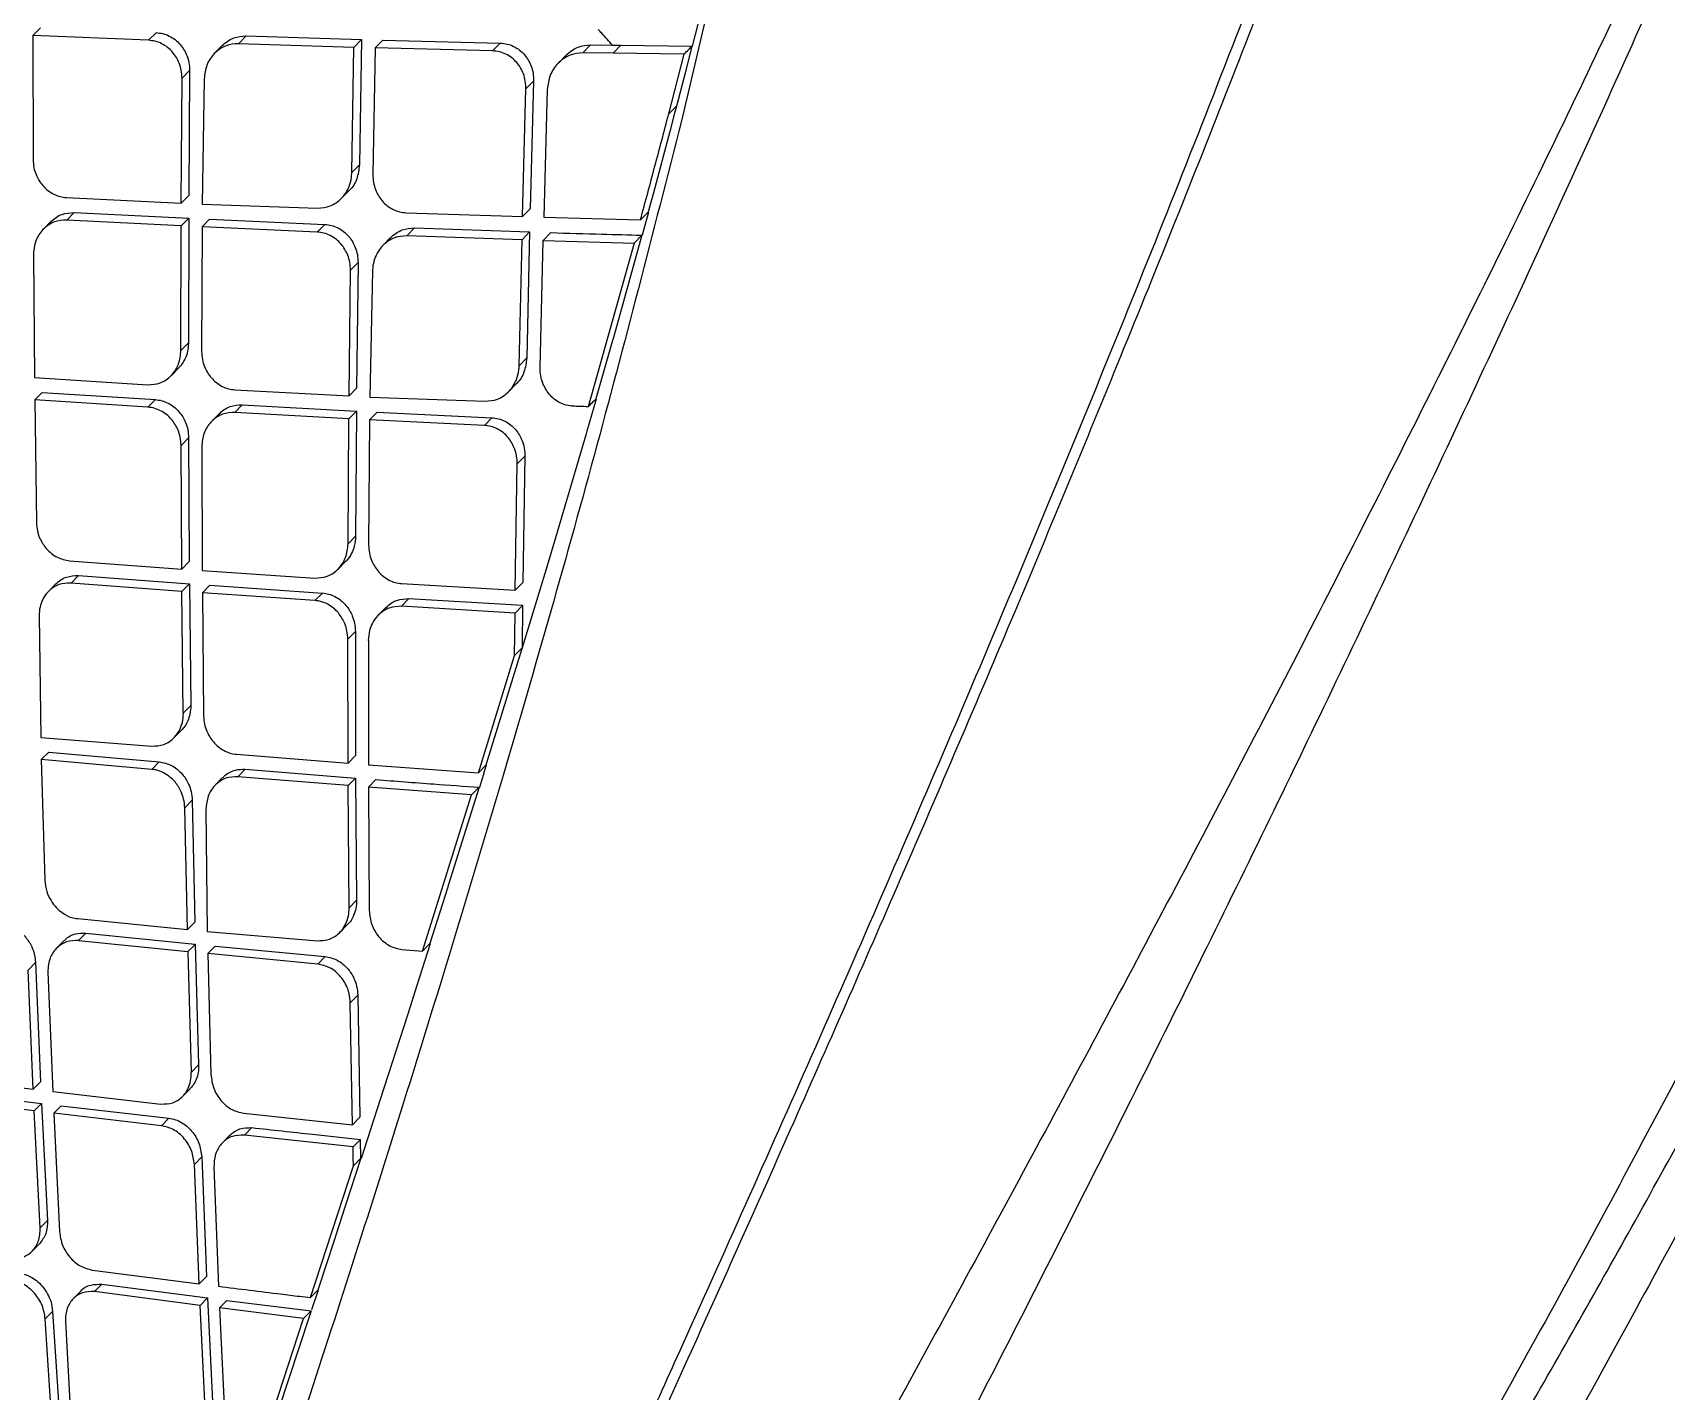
# Model space of a CAD drawing. Extents: x 939 to 1039, y 781 to 934.
# Drawn here: x 1029.35 to 1031.639, y 875.207 to 877.111 of the extents above; entities that cross this region are included whole.
import ezdxf

# ---------------------------------------------------------------- set-up
doc = ezdxf.new("R2010")
doc.units = 0
doc.header["$MEASUREMENT"] = 0
doc.layers.add('1', color=4, linetype='Continuous')

# ---------------------------------------------------------------- blocks, each defined once
blk = doc.blocks.new('Envoy')
at = {"layer": '1', "color": 3, "linetype": 'Continuous', "lineweight": 25}
for p, q in [((91.7387, 78.3836), (91.6052, 77.8135)), ((90.6965, 77.9328), (90.707, 77.9436)), ((91.6284, 77.9507), (91.6202, 77.918)), ((90.6965, 77.9328), (90.6967, 77.7589)), ((90.8584, 77.9262), (90.6965, 77.9328)), ((90.8584, 77.9262), (90.869, 77.9369)), ((90.9617, 77.9188), (90.951, 77.908)), ((90.9844, 77.9215), (90.9951, 77.9323)), ((91.1462, 77.9163), (90.9844, 77.9215)), ((90.9951, 77.9323), (91.1569, 77.9272)), ((91.1432, 77.7408), (91.1462, 77.9163)), ((91.1462, 77.9163), (91.1569, 77.9272)), ((91.1569, 77.9272), (91.1539, 77.7517)), ((91.176, 77.9155), (91.1867, 77.9264)), ((91.1867, 77.9263), (91.3512, 77.9223)), ((91.3404, 77.9113), (91.3512, 77.9223)), ((91.4669, 77.9088), (91.4778, 77.9199)), ((91.4778, 77.9199), (91.5086, 77.9194)), ((91.5086, 77.9194), (91.5203, 77.9192)), ((91.5094, 77.9082), (91.5203, 77.9192)), ((91.5203, 77.9192), (91.6201, 77.918)), ((91.6198, 77.9181), (91.6115, 77.8856)), ((91.176, 77.9155), (91.1727, 77.738)), ((91.3404, 77.9113), (91.176, 77.9155)), ((91.4435, 77.9054), (91.4326, 77.8944)), ((91.5094, 77.9082), (91.4669, 77.9088)), ((91.6088, 77.9069), (91.5094, 77.9081)), ((91.5872, 77.823), (91.6088, 77.9069)), ((90.9043, 77.6978), (90.9054, 77.8731)), ((90.9054, 77.8731), (90.916, 77.8839)), ((90.916, 77.8839), (90.9149, 77.7086)), ((90.9364, 77.8724), (90.9335, 77.6965)), ((91.6106, 77.8819), (91.5981, 77.8341)), ((91.6115, 77.8855), (91.6106, 77.8819)), ((91.3824, 77.6791), (91.3871, 77.858)), ((91.3871, 77.858), (91.3979, 77.8689)), ((91.3979, 77.869), (91.3932, 77.69)), ((91.4171, 77.8573), (91.4122, 77.6782)), ((91.5872, 77.823), (91.5981, 77.8341)), ((91.5981, 77.8341), (91.5955, 77.8241)), ((91.5955, 77.8239), (91.5887, 77.7983)), ((91.5887, 77.7983), (91.5657, 77.7123)), ((91.1432, 77.7408), (91.1539, 77.7517)), ((91.1285, 77.7045), (91.1391, 77.7154)), ((91.5657, 77.7123), (91.5585, 77.6857)), ((90.7436, 77.7058), (90.9043, 77.6978)), ((90.9043, 77.6978), (90.9149, 77.7086)), ((90.9335, 77.6965), (91.0956, 77.6911)), ((91.3824, 77.6791), (91.3932, 77.69)), ((90.7216, 77.6722), (90.7111, 77.6615)), ((90.7437, 77.6743), (90.7542, 77.6849)), ((90.9042, 77.6661), (90.7437, 77.6742)), ((90.7542, 77.6849), (90.9147, 77.6768)), ((90.9038, 77.4916), (90.9042, 77.6661)), ((90.9042, 77.6661), (90.9147, 77.6768)), ((90.9147, 77.6768), (90.9144, 77.5023)), ((90.9334, 77.6647), (90.9328, 77.49)), ((90.944, 77.6754), (90.9334, 77.6647)), ((91.0947, 77.6574), (90.9334, 77.6647)), ((90.944, 77.6754), (91.1054, 77.6682)), ((91.0947, 77.6574), (91.1054, 77.6682)), ((91.2193, 77.6846), (91.3824, 77.6791)), ((91.4122, 77.6782), (91.5476, 77.6746)), ((91.5585, 77.6856), (91.5476, 77.6746)), ((91.5588, 77.6856), (91.55, 77.6531)), ((91.1976, 77.6497), (91.1869, 77.6388)), ((91.2203, 77.6523), (91.231, 77.6632)), ((91.3817, 77.6467), (91.2203, 77.6523)), ((91.231, 77.6632), (91.3924, 77.6576)), ((91.3777, 77.4702), (91.3817, 77.6467)), ((91.3924, 77.6576), (91.3817, 77.6467)), ((91.3924, 77.6576), (91.3884, 77.4811)), ((91.4071, 77.4673), (91.4113, 77.6458)), ((91.4113, 77.6458), (91.4221, 77.6567)), ((91.4113, 77.6458), (91.5388, 77.6421)), ((91.5388, 77.6421), (91.4743, 77.4126)), ((91.5496, 77.6532), (91.5192, 77.5433)), ((91.5496, 77.6531), (91.5388, 77.6421)), ((90.6973, 77.6262), (90.6986, 77.4535)), ((91.1393, 77.4278), (91.1413, 77.6039)), ((91.1413, 77.6039), (91.1519, 77.6147)), ((91.1519, 77.6147), (91.15, 77.4386)), ((91.1722, 77.6031), (91.1685, 77.4263)), ((91.5191, 77.5433), (91.5097, 77.5098)), ((91.5084, 77.5053), (91.4851, 77.4236)), ((91.5097, 77.5098), (91.5084, 77.5053)), ((90.9144, 77.5023), (90.9038, 77.4916)), ((90.8899, 77.4561), (90.9004, 77.4668)), ((91.3777, 77.4702), (91.3884, 77.4811)), ((90.6986, 77.4535), (90.8574, 77.4435)), ((90.9793, 77.4364), (91.1393, 77.4278)), ((91.1393, 77.4278), (91.15, 77.4386)), ((91.3628, 77.4338), (91.3735, 77.4446)), ((90.7095, 77.4328), (90.699, 77.4222)), ((90.8575, 77.412), (90.699, 77.4222)), ((90.699, 77.4222), (90.7013, 77.2503)), ((90.7095, 77.4328), (90.868, 77.4227)), ((90.8575, 77.412), (90.868, 77.4227)), ((90.9793, 77.4048), (90.9898, 77.4155)), ((90.9898, 77.4154), (91.1497, 77.4066)), ((91.1685, 77.4263), (91.33, 77.4204)), ((91.4855, 77.4234), (91.4726, 77.3786)), ((90.9573, 77.4028), (90.9467, 77.3921)), ((91.1391, 77.3959), (90.9793, 77.4047)), ((91.138, 77.2206), (91.1391, 77.3959)), ((91.1391, 77.3959), (91.1497, 77.4066)), ((91.1497, 77.4066), (91.1485, 77.2313)), ((91.1682, 77.3944), (91.1668, 77.2189)), ((91.1682, 77.3944), (91.1788, 77.4051)), ((91.3289, 77.3865), (91.1682, 77.3944)), ((91.1788, 77.4051), (91.3396, 77.3973)), ((91.3289, 77.3865), (91.3396, 77.3973)), ((90.904, 77.3585), (90.9145, 77.3692)), ((90.9145, 77.3692), (90.9155, 77.196)), ((91.4714, 77.3749), (91.4286, 77.229)), ((91.4725, 77.3786), (91.4714, 77.3749)), ((90.905, 77.1853), (90.904, 77.3585)), ((90.9329, 77.3567), (90.9336, 77.1833)), ((91.3723, 77.1556), (91.3751, 77.3326)), ((91.3751, 77.3326), (91.3858, 77.3434)), ((91.3858, 77.3434), (91.383, 77.1664)), ((91.138, 77.2206), (91.1485, 77.2313)), ((91.4285, 77.229), (91.4168, 77.1897)), ((90.7478, 77.1969), (90.905, 77.1853)), ((90.905, 77.1853), (90.9155, 77.196)), ((91.124, 77.1851), (91.1345, 77.1958)), ((91.4168, 77.1897), (91.3821, 77.0746)), ((90.7285, 77.1644), (90.7181, 77.1538)), ((90.7498, 77.1656), (90.7603, 77.1762)), ((90.9052, 77.154), (90.7498, 77.1656)), ((90.7603, 77.1762), (90.9157, 77.1646)), ((90.9157, 77.1646), (90.9052, 77.154)), ((90.9157, 77.1646), (90.9176, 76.994)), ((90.9336, 77.1833), (91.0916, 77.1726)), ((90.9338, 77.1519), (90.9443, 77.1625)), ((90.9443, 77.1625), (91.1021, 77.1516)), ((91.213, 77.1649), (91.3723, 77.1556)), ((91.3723, 77.1556), (91.383, 77.1664)), ((90.9071, 76.9834), (90.9052, 77.154)), ((90.9338, 77.1519), (90.9355, 76.9795)), ((91.0915, 77.141), (90.9338, 77.1519)), ((91.0915, 77.141), (91.1021, 77.1516)), ((91.2128, 77.1331), (91.2233, 77.1438)), ((91.2233, 77.1438), (91.3825, 77.1344)), ((90.7051, 77.1198), (90.7074, 76.9491)), ((91.1909, 77.1313), (91.1803, 77.1206)), ((91.3719, 77.1236), (91.2128, 77.1331)), ((91.3712, 77.0643), (91.3719, 77.1236)), ((91.3719, 77.1236), (91.3825, 77.1343)), ((91.3825, 77.1344), (91.3818, 77.0746)), ((91.1377, 77.087), (91.1482, 77.0977)), ((91.1482, 77.0977), (91.1485, 76.9238)), ((91.138, 76.9132), (91.1377, 77.087)), ((91.1664, 77.0851), (91.1664, 76.911)), ((91.3712, 77.0643), (91.3817, 77.075)), ((91.3817, 77.0747), (91.3768, 77.0585)), ((91.3206, 76.8998), (91.3712, 77.0643)), ((91.3768, 77.0585), (91.3312, 76.9106)), ((90.9071, 76.9834), (90.9176, 76.994)), ((90.894, 76.9488), (90.9045, 76.9594)), ((90.7074, 76.9491), (90.8629, 76.9371)), ((90.7081, 76.9183), (90.7185, 76.9288)), ((90.7081, 76.9183), (90.713, 76.7491)), ((90.8631, 76.9045), (90.7081, 76.9183)), ((90.7185, 76.9288), (90.8735, 76.915)), ((90.8631, 76.9045), (90.8735, 76.915)), ((90.9817, 76.9256), (91.138, 76.9132)), ((91.138, 76.9132), (91.1485, 76.9238)), ((91.1664, 76.911), (91.3206, 76.8998)), ((91.3206, 76.8998), (91.3312, 76.9105)), ((91.3316, 76.9104), (91.3279, 76.8986)), ((90.9622, 76.893), (90.9519, 76.8825)), ((90.9835, 76.8942), (90.994, 76.9048)), ((91.1381, 76.8817), (90.9835, 76.8942)), ((90.994, 76.9048), (91.1486, 76.8924)), ((91.1486, 76.8924), (91.1381, 76.8817)), ((91.1486, 76.8924), (91.1499, 76.7212)), ((91.1665, 76.8795), (91.177, 76.8902)), ((91.3249, 76.8885), (91.322, 76.8792)), ((91.328, 76.8986), (91.3248, 76.8886)), ((91.1394, 76.7106), (91.1381, 76.8817)), ((91.1665, 76.8795), (91.1676, 76.7065)), ((91.3109, 76.8687), (91.1665, 76.8795)), ((91.2421, 76.6497), (91.3109, 76.8687)), ((91.3215, 76.8794), (91.2788, 76.7433)), ((91.3215, 76.8794), (91.3109, 76.8687)), ((90.9092, 76.8506), (90.9197, 76.8612)), ((90.9128, 76.68), (90.9092, 76.8506)), ((90.9197, 76.8612), (90.9232, 76.6906)), ((90.9389, 76.8485), (90.9407, 76.6773)), ((91.2772, 76.7382), (91.2526, 76.6603)), ((91.2788, 76.7433), (91.2772, 76.7382)), ((91.1394, 76.7106), (91.1499, 76.7212)), ((90.7593, 76.6953), (90.9128, 76.68)), ((90.9128, 76.68), (90.9232, 76.6906)), ((91.1264, 76.676), (91.1368, 76.6865)), ((90.7398, 76.6643), (90.7296, 76.6539)), ((90.7707, 76.6752), (90.7603, 76.6647)), ((90.7603, 76.6647), (90.9135, 76.6491)), ((90.7707, 76.6752), (90.9239, 76.6597)), ((90.9239, 76.6597), (90.9286, 76.4903)), ((90.9407, 76.6773), (91.0953, 76.6644)), ((91.253, 76.6601), (91.2342, 76.6014)), ((91.2421, 76.6497), (91.2526, 76.6603)), ((90.9135, 76.6491), (90.9182, 76.4798)), ((90.9518, 76.6569), (90.9414, 76.6464)), ((91.0954, 76.6316), (90.9414, 76.6464)), ((90.9414, 76.6464), (90.9459, 76.4768)), ((90.9518, 76.6569), (91.1058, 76.6422)), ((91.0954, 76.6316), (91.1058, 76.6422)), ((91.2134, 76.6522), (91.2421, 76.6497)), ((90.6898, 76.6233), (90.7001, 76.6337)), ((90.6968, 76.4562), (90.6898, 76.6233)), ((90.7001, 76.6337), (90.7071, 76.4666)), ((90.7175, 76.6203), (90.7242, 76.4529)), ((91.2343, 76.6014), (91.2215, 76.5615)), ((91.1411, 76.5774), (91.1516, 76.5879)), ((91.1442, 76.4063), (91.1411, 76.5774)), ((91.1516, 76.5879), (91.1546, 76.4169)), ((91.2216, 76.5615), (91.1829, 76.4418)), ((90.5461, 76.4742), (90.6968, 76.4562)), ((90.9182, 76.4798), (90.9286, 76.4903)), ((90.5594, 76.4545), (90.7085, 76.4364)), ((90.6968, 76.4562), (90.7071, 76.4666)), ((90.7242, 76.4529), (90.8755, 76.4355)), ((90.9061, 76.4461), (90.9165, 76.4567)), ((90.6981, 76.4259), (90.5491, 76.4441)), ((90.6981, 76.4259), (90.7085, 76.4364)), ((90.7085, 76.4364), (90.7167, 76.2723)), ((90.7359, 76.4332), (90.7255, 76.4227)), ((90.7359, 76.4332), (90.887, 76.4155)), ((91.183, 76.4417), (91.1562, 76.3593)), ((90.7064, 76.2618), (90.6981, 76.4259)), ((90.8766, 76.405), (90.7255, 76.4227)), ((90.7255, 76.4227), (90.7336, 76.2567)), ((90.8766, 76.405), (90.887, 76.4155)), ((90.9918, 76.4226), (91.1442, 76.4063)), ((91.1442, 76.4063), (91.1546, 76.4169)), ((90.9725, 76.3918), (90.9621, 76.3813)), ((90.9927, 76.3919), (91.0031, 76.4024)), ((91.1449, 76.3754), (90.9927, 76.3919)), ((91.1449, 76.3754), (91.1553, 76.3859)), ((90.9226, 76.3509), (90.9329, 76.3614)), ((90.9329, 76.3614), (90.9396, 76.194)), ((90.9293, 76.1835), (90.9226, 76.3509)), ((90.9501, 76.3477), (90.9565, 76.1801)), ((91.0852, 76.1642), (91.1455, 76.3489)), ((91.1559, 76.3595), (91.134, 76.2922)), ((91.1455, 76.3489), (91.1559, 76.3595)), ((91.134, 76.2922), (91.1204, 76.2504)), ((90.7064, 76.2618), (90.7167, 76.2723)), ((91.1188, 76.2455), (91.0956, 76.1747)), ((91.1204, 76.2504), (91.1188, 76.2455)), ((90.6953, 76.2292), (90.7056, 76.2397)), ((90.7798, 76.2028), (90.9293, 76.1835)), ((90.7828, 76.1726), (90.7931, 76.1831)), ((90.7931, 76.1831), (90.941, 76.1638)), ((90.9293, 76.1835), (90.9396, 76.194)), ((90.7634, 76.1733), (90.7531, 76.1629)), ((90.9306, 76.1533), (90.7828, 76.1726)), ((90.9306, 76.1533), (90.9409, 76.1637)), ((90.941, 76.1638), (90.949, 75.9994)), ((90.9578, 76.1498), (90.9681, 76.1603)), ((90.9681, 76.1603), (91.0861, 76.1455)), ((91.0852, 76.1642), (91.0956, 76.1747)), ((91.096, 76.1746), (91.0869, 76.1469)), ((90.7137, 76.1343), (90.724, 76.1447)), ((90.7243, 75.9709), (90.7137, 76.1343)), ((90.724, 76.1447), (90.7346, 75.9813)), ((90.7421, 76.1308), (90.751, 75.9669)), ((90.9387, 75.989), (90.9306, 76.1533)), ((91.0757, 76.135), (90.9578, 76.1498)), ((90.9578, 76.1498), (90.9657, 75.9836)), ((91.0083, 75.9299), (91.0757, 76.135)), ((91.0843, 76.1401), (91.0406, 76.0069)), ((91.0757, 76.135), (91.0861, 76.1455)), ((91.0861, 76.1456), (91.0843, 76.1401))]:
    blk.add_line(p, q, dxfattribs=at)
at = {"layer": '1', "color": 3, "linetype": 'Continuous', "lineweight": 25, "flags": 128}
blk.add_lwpolyline([(90.9135, 76.6491), (90.9193, 76.655), (90.9239, 76.6597)], dxfattribs=at)
at = {"layer": '1', "color": 3, "linetype": 'Continuous', "lineweight": 25}
for points, knots in [([(96.2118, 77.597), (96.0619, 77.8836), (95.7639, 78.4532), (95.3854, 79.0924), (95.1101, 79.5318), (94.9483, 79.7823), (94.7805, 80.0345), (94.5952, 80.3048), (94.3032, 80.7164), (93.8974, 81.256), (93.3763, 81.8952), (92.8322, 82.5113), (92.2738, 83.0952), (91.7022, 83.6481), (91.1187, 84.1713), (90.6212, 84.5847), (90.2203, 84.8995), (89.9235, 85.1243), (89.6266, 85.3412), (89.3462, 85.5387), (88.92, 85.8294), (88.3334, 86.2061), (87.557, 86.6648), (87.0224, 86.9461), (86.7536, 87.0876)], [0, 0, 0, 0, 0.0711711, 0.1414869, 0.1634306, 0.185306, 0.2071172, 0.2301, 0.257441, 0.3181985, 0.3786611, 0.4389219, 0.4990753, 0.5564523, 0.6139144, 0.6715432, 0.6987936, 0.7261074, 0.7534934, 0.7797261, 0.8015906, 0.8670403, 0.9331425, 1, 1, 1, 1]), ([(90.8642, 74.458), (90.8867, 74.5077), (90.9317, 74.6071), (91.0061, 74.7724), (91.0861, 74.9531), (91.1736, 75.151), (91.2721, 75.3651), (91.3765, 75.5971), (91.4893, 75.8382), (91.6255, 76.139), (91.7878, 76.5015), (91.9725, 76.9262), (92.1537, 77.3576), (92.3301, 77.7932), (92.4424, 78.0869), (92.4986, 78.2336)], [0, 0, 0, 0, 0.0625609, 0.1250947, 0.1873824, 0.249789, 0.312754, 0.3763097, 0.4391244, 0.5016069, 0.6016989, 0.701611, 0.8011804, 0.9006684, 1, 1, 1, 1]), ([(92.5132, 78.228), (92.4667, 78.1063), (92.3712, 77.8567), (92.2233, 77.489), (92.0697, 77.1177), (91.9146, 76.7556), (91.7594, 76.4025), (91.6358, 76.1266), (91.543, 75.9215), (91.4783, 75.7802), (91.4146, 75.6419), (91.3527, 75.5084), (91.2945, 75.3808), (91.2378, 75.2583), (91.1827, 75.1424), (91.1311, 75.0324), (91.0859, 74.9343), (91.0464, 74.8483), (91.0083, 74.7675), (90.9721, 74.6913), (90.9345, 74.6098), (90.9013, 74.5303), (90.876, 74.4804), (90.8645, 74.4577)], [0, 0, 0, 0, 0.082249, 0.168726, 0.250938, 0.337838, 0.421226, 0.501438, 0.538138, 0.573957, 0.608923, 0.645818, 0.681064, 0.714276, 0.751294, 0.786328, 0.81865, 0.848238, 0.87506, 0.90615, 0.934321, 0.970126, 1, 1, 1, 1]), ([(93.01, 78.1671), (92.9501, 78.0397), (92.83, 77.7846), (92.6421, 77.4061), (92.4506, 77.0303), (92.2554, 76.6591), (92.0587, 76.2928), (91.8787, 75.963), (91.7192, 75.6712), (91.5818, 75.4183), (91.4535, 75.1793), (91.338, 74.9579), (91.2355, 74.7566), (91.1451, 74.5756), (91.0651, 74.4114), (91.0171, 74.3139), (90.9932, 74.2652)], [0, 0, 0, 0, 0.082411, 0.164951, 0.247638, 0.330248, 0.412935, 0.496232, 0.559503, 0.622548, 0.685579, 0.749219, 0.81255, 0.875197, 0.937632, 1, 1, 1, 1]), ([(93.0409, 78.1526), (92.9824, 78.0214), (92.8652, 77.7587), (92.6838, 77.3674), (92.4996, 76.9787), (92.3121, 76.5948), (92.1226, 76.2169), (91.9482, 75.8782), (91.7926, 75.581), (91.6574, 75.3256), (91.5294, 75.0866), (91.4126, 74.8672), (91.306, 74.6691), (91.2094, 74.4918), (91.1207, 74.3317), (91.0675, 74.2368), (91.0409, 74.1894)], [0, 0, 0, 0, 0.082589, 0.165416, 0.24837, 0.331193, 0.414034, 0.497446, 0.560621, 0.623393, 0.686188, 0.749611, 0.812567, 0.875073, 0.937549, 1, 1, 1, 1]), ([(93.7969, 78.0727), (93.7291, 77.9317), (93.5936, 77.6503), (93.3898, 77.2348), (93.1851, 76.8274), (92.9785, 76.4303), (92.7689, 76.044), (92.5563, 75.6704), (92.3414, 75.3128), (92.1262, 74.9762), (91.9309, 74.6907), (91.7564, 74.4517), (91.603, 74.2539), (91.4531, 74.0727), (91.361, 73.97), (91.315, 73.9187)], [0, 0, 0, 0, 0.083388, 0.166545, 0.249267, 0.331862, 0.414655, 0.498053, 0.581912, 0.665729, 0.748938, 0.811246, 0.873759, 0.936869, 1, 1, 1, 1]), ([(91.3854, 73.9437), (91.4196, 73.9832), (91.4902, 74.0648), (91.6035, 74.2052), (91.718, 74.3527), (91.8451, 74.5234), (91.9822, 74.7156), (92.1263, 74.9268), (92.2562, 75.1243), (92.3707, 75.3041), (92.4735, 75.4698), (92.5709, 75.6303), (92.6693, 75.7959), (92.7883, 76.0003), (92.9289, 76.2481), (93.0901, 76.5407), (93.2473, 76.8339), (93.3694, 77.067), (93.4554, 77.2333), (93.5102, 77.34), (93.5631, 77.4437), (93.6213, 77.5584), (93.6921, 77.6989), (93.7756, 77.8658), (93.8354, 77.9866), (93.8658, 78.0481)], [0, 0, 0, 0, 0.049218, 0.101627, 0.150726, 0.196727, 0.260231, 0.317431, 0.36845, 0.413147, 0.451417, 0.488322, 0.526528, 0.565894, 0.626885, 0.690631, 0.754953, 0.812346, 0.835687, 0.857525, 0.877858, 0.899102, 0.927411, 0.96309, 1, 1, 1, 1]), ([(91.5086, 77.9194), (91.5035, 77.9249), (91.4969, 77.9322), (91.4902, 77.9395), (91.4886, 77.9412)], [0, 0, 0, 0, 0.759874, 1, 1, 1, 1]), ([(90.9054, 77.8731), (90.9052, 77.8768), (90.9048, 77.8839), (90.901, 77.8967), (90.8943, 77.9079), (90.8851, 77.9166), (90.8768, 77.9218), (90.8678, 77.9252), (90.8615, 77.9259), (90.8584, 77.9262)], [0, 0, 0, 0, 0.141128, 0.271574, 0.500064, 0.624839, 0.750007, 0.874884, 1, 1, 1, 1]), ([(90.8691, 77.937), (90.8722, 77.9366), (90.8784, 77.936), (90.8874, 77.9325), (90.8957, 77.9274), (90.9049, 77.9187), (90.9116, 77.9075), (90.9155, 77.8947), (90.9158, 77.8876), (90.916, 77.8839)], [0, 0, 0, 0, 0.124874, 0.249557, 0.374484, 0.500225, 0.728512, 0.858904, 1, 1, 1, 1]), ([(90.9844, 77.9215), (90.9785, 77.9211), (90.9693, 77.9203), (90.9582, 77.9144), (90.9482, 77.906), (90.9388, 77.8921), (90.9372, 77.8789), (90.9364, 77.8724)], [0, 0, 0, 0, 0.231828, 0.361831, 0.501093, 0.750241, 1, 1, 1, 1]), ([(90.9617, 77.9188), (90.9642, 77.921), (90.9691, 77.9255), (90.9802, 77.9311), (90.9893, 77.9319), (90.9951, 77.9323)], [0, 0, 0, 0, 0.273287, 0.535328, 1, 1, 1, 1]), ([(91.3512, 77.9223), (91.3544, 77.922), (91.3608, 77.9215), (91.37, 77.918), (91.3783, 77.9129), (91.3875, 77.9041), (91.3941, 77.8927), (91.3976, 77.8798), (91.3978, 77.8727), (91.3979, 77.869)], [0, 0, 0, 0, 0.126143, 0.251287, 0.3761, 0.501176, 0.730542, 0.860265, 1, 1, 1, 1]), ([(91.4435, 77.9054), (91.4461, 77.9077), (91.4512, 77.9123), (91.4626, 77.9183), (91.4719, 77.9193), (91.4778, 77.9199)], [0, 0, 0, 0, 0.271983, 0.537799, 1, 1, 1, 1]), ([(91.6088, 77.9069), (91.6109, 77.9089), (91.6145, 77.9126), (91.6182, 77.9163), (91.6198, 77.918)], [0, 0, 0, 0, 0.559991, 1, 1, 1, 1]), ([(91.3871, 77.858), (91.387, 77.8617), (91.3868, 77.8689), (91.3832, 77.8818), (91.3766, 77.8932), (91.3675, 77.9019), (91.3591, 77.9071), (91.35, 77.9105), (91.3436, 77.911), (91.3404, 77.9113)], [0, 0, 0, 0, 0.140245, 0.27037, 0.500216, 0.624098, 0.748895, 0.874027, 1, 1, 1, 1]), ([(91.4669, 77.9088), (91.4609, 77.9082), (91.4515, 77.9073), (91.4399, 77.901), (91.4295, 77.8921), (91.4198, 77.8776), (91.418, 77.8641), (91.4171, 77.8573)], [0, 0, 0, 0, 0.2291, 0.359768, 0.501113, 0.750656, 1, 1, 1, 1]), ([(91.6052, 77.8135), (91.565, 77.6565), (91.4845, 77.3418), (91.3523, 76.8823), (91.2168, 76.4371), (91.0947, 76.0576), (90.9901, 75.7423), (90.9037, 75.4876), (90.8212, 75.2478), (90.7436, 75.0245), (90.6712, 74.8169), (90.6298, 74.6972), (90.6092, 74.6375)], [0, 0, 0, 0, 0.128089, 0.256805, 0.383611, 0.50883, 0.593009, 0.674921, 0.754537, 0.836903, 0.918629, 1, 1, 1, 1]), ([(91.5476, 77.6746), (91.5544, 77.6996), (91.5677, 77.749), (91.5808, 77.7986), (91.5872, 77.823)], [0, 0, 0, 0, 0.506583, 1, 1, 1, 1]), ([(90.6967, 77.7589), (90.6969, 77.7552), (90.6973, 77.7481), (90.7013, 77.7355), (90.7081, 77.7243), (90.7173, 77.7155), (90.7256, 77.7103), (90.7345, 77.7068), (90.7406, 77.7061), (90.7436, 77.7058)], [0, 0, 0, 0, 0.140919, 0.271148, 0.499012, 0.626944, 0.752866, 0.877109, 1, 1, 1, 1]), ([(91.0956, 77.6911), (91.1015, 77.6916), (91.1107, 77.6924), (91.1218, 77.6985), (91.1317, 77.7069), (91.1393, 77.7191), (91.1427, 77.7318), (91.1431, 77.7384), (91.1432, 77.7408)], [0, 0, 0, 0, 0.233369, 0.36269, 0.500346, 0.749218, 0.909099, 1, 1, 1, 1]), ([(91.1539, 77.7517), (91.153, 77.745), (91.1513, 77.7318), (91.1444, 77.7198), (91.1393, 77.7156), (91.1391, 77.7154)], [0, 0, 0, 0, 0.4911353, 0.9784765, 1, 1, 1, 1]), ([(91.1727, 77.738), (91.1729, 77.7344), (91.1732, 77.7272), (91.1769, 77.7144), (91.1835, 77.703), (91.1927, 77.6942), (91.201, 77.689), (91.21, 77.6855), (91.2162, 77.6849), (91.2193, 77.6846)], [0, 0, 0, 0, 0.139983, 0.269861, 0.499019, 0.626308, 0.75188, 0.876278, 1, 1, 1, 1]), ([(90.7437, 77.6743), (90.7378, 77.6739), (90.7288, 77.6733), (90.7178, 77.6675), (90.7081, 77.6595), (90.7004, 77.6471), (90.6977, 77.635), (90.6973, 77.6286), (90.6973, 77.6268), (90.6973, 77.6263), (90.6973, 77.6262)], [0, 0, 0, 0, 0.2346, 0.363705, 0.500539, 0.749374, 0.931667, 0.980163, 0.997724, 1, 1, 1, 1]), ([(90.7216, 77.6721), (90.7239, 77.6742), (90.7286, 77.6785), (90.7394, 77.6839), (90.7484, 77.6845), (90.7542, 77.6849)], [0, 0, 0, 0, 0.260409, 0.524291, 1, 1, 1, 1]), ([(91.1054, 77.6682), (91.1085, 77.6679), (91.1147, 77.6672), (91.1237, 77.6637), (91.1319, 77.6585), (91.141, 77.6498), (91.1476, 77.6385), (91.1515, 77.6257), (91.1518, 77.6185), (91.1519, 77.6147)], [0, 0, 0, 0, 0.124185, 0.248497, 0.373349, 0.499279, 0.726684, 0.857646, 1, 1, 1, 1]), ([(91.1413, 77.6039), (91.1411, 77.6077), (91.1408, 77.6149), (91.137, 77.6277), (91.1304, 77.639), (91.1213, 77.6477), (91.113, 77.6529), (91.1041, 77.6564), (91.0978, 77.6571), (91.0947, 77.6574)], [0, 0, 0, 0, 0.14245, 0.273395, 0.500442, 0.625592, 0.750887, 0.87555, 1, 1, 1, 1]), ([(91.2203, 77.6523), (91.2144, 77.6519), (91.2052, 77.6512), (91.194, 77.6452), (91.184, 77.6369), (91.1764, 77.6248), (91.1728, 77.6122), (91.1724, 77.6055), (91.1722, 77.6031)], [0, 0, 0, 0, 0.232272, 0.361844, 0.500272, 0.749228, 0.907302, 1, 1, 1, 1]), ([(91.1976, 77.6496), (91.2001, 77.6519), (91.205, 77.6563), (91.2161, 77.662), (91.2252, 77.6627), (91.231, 77.6632)], [0, 0, 0, 0, 0.270637, 0.532624, 1, 1, 1, 1]), ([(91.4221, 77.6567), (91.4459, 77.656), (91.4883, 77.6547), (91.5309, 77.6536), (91.5496, 77.6531)], [0, 0, 0, 0, 0.560027, 1, 1, 1, 1]), ([(90.8574, 77.4435), (90.8633, 77.4439), (90.8724, 77.4444), (90.8833, 77.4502), (90.8928, 77.4583), (90.9018, 77.472), (90.9031, 77.4851), (90.9038, 77.4916)], [0, 0, 0, 0, 0.237472, 0.365956, 0.500778, 0.750081, 1, 1, 1, 1]), ([(90.9144, 77.5023), (90.914, 77.4972), (90.9133, 77.4883), (90.9089, 77.4778), (90.9045, 77.4715), (90.9019, 77.4681), (90.9006, 77.467), (90.9004, 77.4669)], [0, 0, 0, 0, 0.376249, 0.66507, 0.865997, 0.978962, 1, 1, 1, 1]), ([(90.9328, 77.49), (90.933, 77.4862), (90.9334, 77.4791), (90.9373, 77.4664), (90.944, 77.4551), (90.9532, 77.4463), (90.9614, 77.441), (90.9703, 77.4375), (90.9763, 77.4368), (90.9793, 77.4364)], [0, 0, 0, 0, 0.14244, 0.273232, 0.499261, 0.62789, 0.753978, 0.877917, 1, 1, 1, 1]), ([(91.33, 77.4204), (91.3359, 77.4209), (91.3451, 77.4216), (91.3562, 77.4278), (91.3661, 77.4362), (91.3739, 77.4488), (91.3771, 77.4613), (91.3776, 77.468), (91.3777, 77.47), (91.3777, 77.4702)], [0, 0, 0, 0, 0.234276, 0.3632, 0.50004, 0.749279, 0.925256, 0.990838, 1, 1, 1, 1]), ([(91.3884, 77.4811), (91.3875, 77.4745), (91.3857, 77.4613), (91.3788, 77.4492), (91.3737, 77.445), (91.3734, 77.4447)], [0, 0, 0, 0, 0.487431, 0.970232, 1, 1, 1, 1]), ([(91.4533, 77.4134), (91.4502, 77.4138), (91.444, 77.4144), (91.435, 77.4179), (91.4267, 77.4232), (91.4177, 77.4321), (91.4111, 77.4435), (91.4075, 77.4564), (91.4072, 77.4636), (91.4071, 77.4673)], [0, 0, 0, 0, 0.123241, 0.247339, 0.373002, 0.500623, 0.728508, 0.858842, 1, 1, 1, 1]), ([(90.868, 77.4227), (90.871, 77.4223), (90.8771, 77.4216), (90.8859, 77.418), (90.8941, 77.4128), (90.9031, 77.4041), (90.9098, 77.393), (90.9139, 77.3803), (90.9143, 77.373), (90.9146, 77.3692)], [0, 0, 0, 0, 0.122478, 0.246339, 0.371798, 0.499076, 0.721455, 0.853768, 1, 1, 1, 1]), ([(90.9573, 77.4027), (90.9596, 77.4048), (90.9643, 77.409), (90.975, 77.4145), (90.984, 77.4151), (90.9898, 77.4155)], [0, 0, 0, 0, 0.259379, 0.522413, 1, 1, 1, 1]), ([(91.4743, 77.4126), (91.4705, 77.4128), (91.4635, 77.413), (91.4565, 77.4133), (91.4533, 77.4135)], [0, 0, 0, 0, 0.545308, 1, 1, 1, 1]), ([(91.4851, 77.4235), (91.4831, 77.4215), (91.4795, 77.4179), (91.4759, 77.4142), (91.4743, 77.4126)], [0, 0, 0, 0, 0.560004, 1, 1, 1, 1]), ([(90.904, 77.3585), (90.9038, 77.3623), (90.9033, 77.3696), (90.8993, 77.3823), (90.8926, 77.3934), (90.8836, 77.4021), (90.8754, 77.4073), (90.8666, 77.4109), (90.8605, 77.4117), (90.8575, 77.412)], [0, 0, 0, 0, 0.146177, 0.27842, 0.500637, 0.627083, 0.752874, 0.877094, 1, 1, 1, 1]), ([(90.9793, 77.4048), (90.9734, 77.4044), (90.9643, 77.4038), (90.9534, 77.3981), (90.9438, 77.39), (90.9349, 77.3763), (90.9335, 77.3632), (90.9329, 77.3567)], [0, 0, 0, 0, 0.235846, 0.364711, 0.50076, 0.749815, 1, 1, 1, 1]), ([(91.3396, 77.3973), (91.3427, 77.397), (91.3489, 77.3963), (91.3578, 77.3928), (91.366, 77.3875), (91.375, 77.3787), (91.3816, 77.3674), (91.3853, 77.3545), (91.3856, 77.3472), (91.3858, 77.3434)], [0, 0, 0, 0, 0.123547, 0.24752, 0.372457, 0.49878, 0.724807, 0.856314, 1, 1, 1, 1]), ([(91.3751, 77.3326), (91.3749, 77.3364), (91.3746, 77.3437), (91.3709, 77.3565), (91.3644, 77.3679), (91.3553, 77.3767), (91.3471, 77.3819), (91.3382, 77.3855), (91.332, 77.3862), (91.3289, 77.3865)], [0, 0, 0, 0, 0.143841, 0.27532, 0.501021, 0.626463, 0.751831, 0.87618, 1, 1, 1, 1]), ([(90.7013, 77.2503), (90.7016, 77.2465), (90.7021, 77.2393), (90.7063, 77.2267), (90.7131, 77.2156), (90.7221, 77.207), (90.7329, 77.1998), (90.7419, 77.198), (90.7478, 77.1969)], [0, 0, 0, 0, 0.14737, 0.279949, 0.500033, 0.630552, 0.757424, 1, 1, 1, 1]), ([(91.1485, 77.2313), (91.1482, 77.2266), (91.1476, 77.2181), (91.1427, 77.2064), (91.1382, 77.199), (91.1347, 77.196), (91.1345, 77.1959)], [0, 0, 0, 0, 0.350443, 0.630255, 0.976807, 1, 1, 1, 1]), ([(91.0916, 77.1726), (91.0975, 77.1729), (91.1065, 77.1734), (91.1174, 77.1792), (91.1269, 77.1873), (91.1359, 77.201), (91.1373, 77.2141), (91.138, 77.2206)], [0, 0, 0, 0, 0.238378, 0.366486, 0.50051, 0.749825, 1, 1, 1, 1]), ([(91.1668, 77.2189), (91.167, 77.2151), (91.1674, 77.2079), (91.1713, 77.1951), (91.1779, 77.1838), (91.1869, 77.1749), (91.1952, 77.1696), (91.2039, 77.166), (91.21, 77.1653), (91.213, 77.1649)], [0, 0, 0, 0, 0.144084, 0.27547, 0.499568, 0.628832, 0.755104, 0.878682, 1, 1, 1, 1]), ([(90.7498, 77.1656), (90.744, 77.1654), (90.7352, 77.165), (90.7247, 77.1596), (90.7163, 77.1527), (90.7099, 77.1432), (90.7057, 77.1316), (90.7053, 77.1239), (90.7051, 77.1198)], [0, 0, 0, 0, 0.239249, 0.366949, 0.499884, 0.699427, 0.837191, 1, 1, 1, 1]), ([(90.7285, 77.1643), (90.7308, 77.1664), (90.7353, 77.1704), (90.7458, 77.1756), (90.7545, 77.1759), (90.7603, 77.1762)], [0, 0, 0, 0, 0.261556, 0.519077, 1, 1, 1, 1]), ([(91.1377, 77.087), (91.1374, 77.0909), (91.137, 77.0983), (91.1329, 77.1111), (91.1263, 77.1222), (91.1176, 77.1308), (91.1086, 77.1367), (91.0998, 77.1402), (91.0936, 77.1408), (91.0915, 77.141)], [0, 0, 0, 0, 0.148403, 0.281514, 0.501304, 0.626963, 0.749849, 0.916079, 1, 1, 1, 1]), ([(91.1021, 77.1517), (91.1051, 77.1513), (91.1111, 77.1505), (91.1198, 77.1469), (91.128, 77.1416), (91.1369, 77.1329), (91.1435, 77.1218), (91.1475, 77.109), (91.148, 77.1016), (91.1482, 77.0977)], [0, 0, 0, 0, 0.121696, 0.24518, 0.3709, 0.498818, 0.71841, 0.85154, 1, 1, 1, 1]), ([(91.1909, 77.1312), (91.1932, 77.1333), (91.1978, 77.1375), (91.2085, 77.143), (91.2175, 77.1435), (91.2233, 77.1438)], [0, 0, 0, 0, 0.256704, 0.519568, 1, 1, 1, 1]), ([(91.2128, 77.1331), (91.2069, 77.1328), (91.1978, 77.1323), (91.187, 77.1265), (91.1787, 77.1196), (91.1721, 77.1103), (91.1673, 77.0984), (91.1667, 77.0899), (91.1663, 77.0851)], [0, 0, 0, 0, 0.236423, 0.364731, 0.499709, 0.674085, 0.818172, 1, 1, 1, 1]), ([(90.8629, 76.9371), (90.8687, 76.9374), (90.8775, 76.9378), (90.8879, 76.9433), (90.8959, 76.95), (90.9022, 76.9593), (90.9065, 76.971), (90.9069, 76.979), (90.9072, 76.9834)], [0, 0, 0, 0, 0.241843, 0.368813, 0.499711, 0.686064, 0.827192, 1, 1, 1, 1]), ([(90.9176, 76.994), (90.9174, 76.9899), (90.917, 76.9824), (90.9129, 76.9706), (90.9085, 76.9629), (90.9046, 76.9596), (90.9044, 76.9594)], [0, 0, 0, 0, 0.308697, 0.574923, 0.978541, 1, 1, 1, 1]), ([(90.9355, 76.9795), (90.9358, 76.9756), (90.9363, 76.9684), (90.9405, 76.9556), (90.9472, 76.9446), (90.9565, 76.9355), (90.9668, 76.929), (90.9753, 76.9257), (90.981, 76.9256), (90.9817, 76.9256)], [0, 0, 0, 0, 0.148666, 0.277884, 0.503016, 0.628637, 0.774725, 0.976107, 1, 1, 1, 1]), ([(92.2692, 73.6216), (92.3424, 73.726), (92.4897, 73.936), (92.7187, 74.2934), (92.9521, 74.6799), (93.1888, 75.0954), (93.4273, 75.5358), (93.6664, 75.9982), (93.906, 76.479), (94.0634, 76.8081), (94.1429, 76.9741)], [0, 0, 0, 0, 0.117943, 0.237281, 0.358146, 0.481496, 0.607298, 0.73553, 0.866557, 1, 1, 1, 1]), ([(93.3807, 76.9668), (93.316, 76.8443), (93.1873, 76.6005), (92.9997, 76.2526), (92.8193, 75.9225), (92.7057, 75.7202), (92.6496, 75.6202)], [0, 0, 0, 0, 0.254722, 0.506777, 0.756192, 1, 1, 1, 1]), ([(90.8735, 76.915), (90.8793, 76.9138), (90.8882, 76.912), (90.8988, 76.9048), (90.9075, 76.8964), (90.9142, 76.8856), (90.9187, 76.873), (90.9193, 76.8653), (90.9197, 76.8612)], [0, 0, 0, 0, 0.241031, 0.367275, 0.497107, 0.70317, 0.840324, 1, 1, 1, 1]), ([(90.9092, 76.8506), (90.9089, 76.8547), (90.9082, 76.8624), (90.9038, 76.875), (90.8972, 76.8857), (90.8883, 76.8944), (90.8792, 76.9002), (90.8706, 76.9037), (90.8649, 76.9043), (90.8631, 76.9045)], [0, 0, 0, 0, 0.159516, 0.296337, 0.501217, 0.627028, 0.770204, 0.923161, 1, 1, 1, 1]), ([(90.9835, 76.8942), (90.9778, 76.894), (90.9689, 76.8937), (90.9584, 76.8883), (90.9493, 76.8807), (90.9407, 76.8676), (90.9395, 76.8548), (90.9389, 76.8485)], [0, 0, 0, 0, 0.241033, 0.368518, 0.500517, 0.749817, 1, 1, 1, 1]), ([(90.9624, 76.8928), (90.9635, 76.894), (90.9684, 76.8991), (90.9792, 76.9044), (90.9893, 76.9047), (90.994, 76.9048)], [0, 0, 0, 0, 0.138689, 0.606163, 1, 1, 1, 1]), ([(91.177, 76.8902), (91.204, 76.8881), (91.252, 76.8844), (91.3003, 76.8809), (91.3215, 76.8794)], [0, 0, 0, 0, 0.560004, 1, 1, 1, 1]), ([(92.3203, 73.4669), (92.3981, 73.5739), (92.5547, 73.7891), (92.801, 74.1527), (93.0539, 74.5445), (93.3119, 74.9645), (93.5726, 75.4091), (93.8333, 75.8754), (94.0928, 76.3597), (94.2615, 76.6918), (94.3465, 76.8591)], [0, 0, 0, 0, 0.118902, 0.239083, 0.360597, 0.484317, 0.610121, 0.737916, 0.868011, 1, 1, 1, 1]), ([(92.747, 75.4484), (92.8079, 75.551), (92.9309, 75.7582), (93.1255, 76.096), (93.3271, 76.4513), (93.4651, 76.7002), (93.5344, 76.8252)], [0, 0, 0, 0, 0.244581, 0.494105, 0.745818, 1, 1, 1, 1]), ([(90.713, 76.7491), (90.7136, 76.7438), (90.7148, 76.7339), (90.7211, 76.7208), (90.7288, 76.7107), (90.7386, 76.7023), (90.7487, 76.6967), (90.7565, 76.6957), (90.7593, 76.6953)], [0, 0, 0, 0, 0.203214, 0.384158, 0.542704, 0.678917, 0.883562, 1, 1, 1, 1]), ([(91.0953, 76.6644), (91.1003, 76.6646), (91.1109, 76.6649), (91.1228, 76.6719), (91.1308, 76.6806), (91.1356, 76.6892), (91.1389, 76.6993), (91.1393, 76.7068), (91.1395, 76.7106)], [0, 0, 0, 0, 0.209912, 0.445391, 0.573689, 0.708842, 0.850927, 1, 1, 1, 1]), ([(91.1499, 76.7212), (91.1497, 76.7172), (91.1494, 76.7098), (91.1454, 76.6981), (91.141, 76.6901), (91.1369, 76.6868), (91.1367, 76.6866)], [0, 0, 0, 0, 0.300234, 0.563062, 0.975586, 1, 1, 1, 1]), ([(91.1676, 76.7065), (91.1684, 76.6999), (91.1698, 76.6868), (91.1787, 76.6719), (91.1881, 76.6626), (91.1987, 76.6552), (91.2076, 76.6534), (91.2134, 76.6522)], [0, 0, 0, 0, 0.249761, 0.499647, 0.631901, 0.759463, 1, 1, 1, 1]), ([(90.6538, 76.6874), (90.6594, 76.6862), (90.6681, 76.6842), (90.6787, 76.6771), (90.6836, 76.6723), (90.686, 76.6696), (90.6861, 76.6694), (90.6867, 76.6687), (90.6888, 76.666), (90.6929, 76.66), (90.6983, 76.6488), (90.6995, 76.6393), (90.7001, 76.6337)], [0, 0, 0, 0, 0.237407, 0.365336, 0.498964, 0.500237, 0.502408, 0.509594, 0.53511, 0.630826, 0.785898, 1, 1, 1, 1]), ([(90.7603, 76.6647), (90.7545, 76.6646), (90.7458, 76.6644), (90.7357, 76.6593), (90.7272, 76.6524), (90.7211, 76.6426), (90.7177, 76.6309), (90.7175, 76.6239), (90.7175, 76.6203)], [0, 0, 0, 0, 0.245042, 0.371275, 0.499799, 0.724496, 0.855978, 1, 1, 1, 1]), ([(90.74, 76.6641), (90.7406, 76.6648), (90.7448, 76.6696), (90.7552, 76.675), (90.7657, 76.6751), (90.7707, 76.6752)], [0, 0, 0, 0, 0.083339, 0.565765, 1, 1, 1, 1]), ([(91.1058, 76.6422), (91.1116, 76.641), (91.1204, 76.6391), (91.1309, 76.6319), (91.1394, 76.6236), (91.146, 76.6129), (91.1506, 76.6002), (91.1512, 76.5923), (91.1516, 76.5879)], [0, 0, 0, 0, 0.239564, 0.36601, 0.496535, 0.694519, 0.833906, 1, 1, 1, 1]), ([(91.1411, 76.5774), (91.1408, 76.5817), (91.1403, 76.5883), (91.1363, 76.6009), (91.13, 76.6119), (91.1206, 76.6212), (91.11, 76.6285), (91.1012, 76.6304), (91.0954, 76.6317)], [0, 0, 0, 0, 0.167309, 0.251717, 0.500643, 0.631446, 0.758673, 1, 1, 1, 1]), ([(90.8755, 76.4355), (90.8813, 76.4356), (90.89, 76.4357), (90.9001, 76.4409), (90.9066, 76.4462), (90.9122, 76.4535), (90.9164, 76.4627), (90.9181, 76.4719), (90.9182, 76.4778), (90.9182, 76.4798)], [0, 0, 0, 0, 0.24755, 0.372988, 0.499334, 0.622207, 0.769475, 0.919794, 1, 1, 1, 1]), ([(90.9286, 76.4903), (90.9285, 76.4867), (90.9284, 76.4796), (90.9255, 76.47), (90.9215, 76.4622), (90.9179, 76.4584), (90.9164, 76.4568)], [0, 0, 0, 0, 0.280108, 0.550069, 0.810032, 1, 1, 1, 1]), ([(90.9459, 76.4768), (90.9467, 76.4703), (90.9484, 76.4574), (90.9575, 76.4425), (90.967, 76.4331), (90.9776, 76.4258), (90.9862, 76.4239), (90.9918, 76.4226)], [0, 0, 0, 0, 0.249837, 0.499424, 0.635785, 0.764759, 1, 1, 1, 1]), ([(90.887, 76.4155), (90.8901, 76.415), (90.8961, 76.4139), (90.9073, 76.4087), (90.9196, 76.3982), (90.9302, 76.3809), (90.932, 76.3679), (90.9329, 76.3614)], [0, 0, 0, 0, 0.130693, 0.257289, 0.497711, 0.748949, 1, 1, 1, 1]), ([(90.9226, 76.3509), (90.9217, 76.3574), (90.9199, 76.3703), (90.9108, 76.3851), (90.9013, 76.3945), (90.8907, 76.4018), (90.8822, 76.4037), (90.8766, 76.405)], [0, 0, 0, 0, 0.249306, 0.500021, 0.634937, 0.763758, 1, 1, 1, 1]), ([(90.9927, 76.3919), (90.9869, 76.3919), (90.9782, 76.3918), (90.9681, 76.3866), (90.9597, 76.3797), (90.9536, 76.3699), (90.9503, 76.3582), (90.9501, 76.3513), (90.9501, 76.3477)], [0, 0, 0, 0, 0.246486, 0.372333, 0.499758, 0.727718, 0.858399, 1, 1, 1, 1]), ([(90.9725, 76.3918), (90.9745, 76.3936), (90.9786, 76.3973), (90.9887, 76.4022), (90.9973, 76.4024), (91.0031, 76.4024)], [0, 0, 0, 0, 0.242606, 0.499598, 1, 1, 1, 1]), ([(91.0031, 76.4024), (91.0314, 76.3993), (91.0821, 76.3937), (91.1329, 76.3883), (91.1553, 76.3859)], [0, 0, 0, 0, 0.560006, 1, 1, 1, 1]), ([(91.1559, 76.3595), (91.1558, 76.3644), (91.1556, 76.3732), (91.1554, 76.382), (91.1553, 76.3859)], [0, 0, 0, 0, 0.560033, 1, 1, 1, 1]), ([(91.1455, 76.3489), (91.1454, 76.3539), (91.1451, 76.3627), (91.1449, 76.3715), (91.1449, 76.3754)], [0, 0, 0, 0, 0.55998, 1, 1, 1, 1]), ([(90.7167, 76.2723), (90.7167, 76.2691), (90.7167, 76.2627), (90.714, 76.2508), (90.7089, 76.2441), (90.7056, 76.2397)], [0, 0, 0, 0, 0.256322, 0.509245, 1, 1, 1, 1]), ([(90.666, 76.2194), (90.6689, 76.2193), (90.6746, 76.2189), (90.6852, 76.2214), (90.6964, 76.2286), (90.7035, 76.2406), (90.7064, 76.2521), (90.7064, 76.2585), (90.7064, 76.2618)], [0, 0, 0, 0, 0.128734, 0.255054, 0.499972, 0.738086, 0.866179, 1, 1, 1, 1]), ([(90.7336, 76.2567), (90.7346, 76.2503), (90.7366, 76.2375), (90.7475, 76.2203), (90.7624, 76.2073), (90.774, 76.2043), (90.7798, 76.2028)], [0, 0, 0, 0, 0.24995, 0.499983, 0.750232, 1, 1, 1, 1]), ([(90.7137, 76.1343), (90.7127, 76.1406), (90.7106, 76.1534), (90.7011, 76.1683), (90.6913, 76.1777), (90.6807, 76.1848), (90.6726, 76.1868), (90.6675, 76.1881)], [0, 0, 0, 0, 0.24954, 0.498876, 0.645308, 0.777619, 1, 1, 1, 1]), ([(90.6778, 76.1985), (90.6829, 76.1973), (90.6911, 76.1953), (90.7017, 76.1881), (90.7101, 76.18), (90.7169, 76.17), (90.7223, 76.1579), (90.7234, 76.1495), (90.724, 76.1447)], [0, 0, 0, 0, 0.223474, 0.356468, 0.502587, 0.671683, 0.811063, 1, 1, 1, 1]), ([(90.7635, 76.1732), (90.7636, 76.1734), (90.7666, 76.1782), (90.7771, 76.1829), (90.7878, 76.183), (90.7931, 76.1831)], [0, 0, 0, 0, 0.019144, 0.515505, 1, 1, 1, 1]), ([(90.9565, 76.1801), (90.9855, 76.1765), (91.0233, 76.1718), (91.0662, 76.1665), (91.0802, 76.1648), (91.0852, 76.1642)], [0, 0, 0, 0, 0.6756747, 0.8817523, 1, 1, 1, 1]), ([(90.7828, 76.1726), (90.7771, 76.1726), (90.7659, 76.1727), (90.7522, 76.1637), (90.745, 76.1519), (90.7421, 76.1405), (90.7421, 76.1341), (90.7421, 76.1308)], [0, 0, 0, 0, 0.252853, 0.499322, 0.738823, 0.866792, 1, 1, 1, 1])]:
    blk.add_open_spline(points, degree=3, knots=knots, dxfattribs=at)

msp = doc.modelspace()

# ---------------------------------------------------------------- block references
at = {"layer": '1'}
msp.add_blockref('Envoy', (938.6538, 799.1744), dxfattribs=at)

doc.saveas('drawing.dxf')
